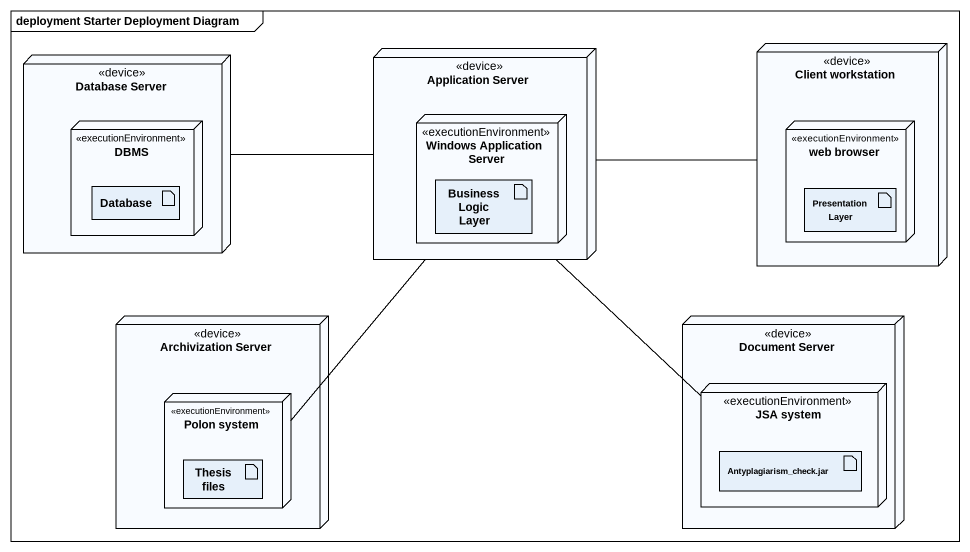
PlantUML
@startuml
mainframe deployment Starter Deployment Diagram
node "Application Server" as Application_Server <<device>> {
  node "Windows Application Server" as Windows_Application_Server <<executionEnvironment>> {
    artifact "Business Logic Layer" as Business_Logic_Layer
  }
}
node "Client workstation" as Client_workstation <<device>> {
  node "web browser" as web_browser <<executionEnvironment>> {
    artifact "Presentation Layer" as Presentation_Layer
  }
}
node "Database Server" as Database_Server <<device>> {
  node DBMS <<executionEnvironment>> {
    artifact "Database" as Database_
  }
}
node "Archivization Server" as Archivization_Server <<device>> {
  node "Polon system" as Polon_system <<executionEnvironment>> {
    artifact "Thesis files" as Thesis_files
  }
}
node "Document Server" as Document_Server <<device>> {
  node "JSA system" as JSA_system <<executionEnvironment>> {
    artifact "Antyplagiarism_check.jar" as Antyplagiarism_check_jar
  }
}
Application_Server -right- Client_workstation
Database_Server -right- Application_Server
Polon_system -up- Application_Server
JSA_system -up- Application_Server
@enduml
